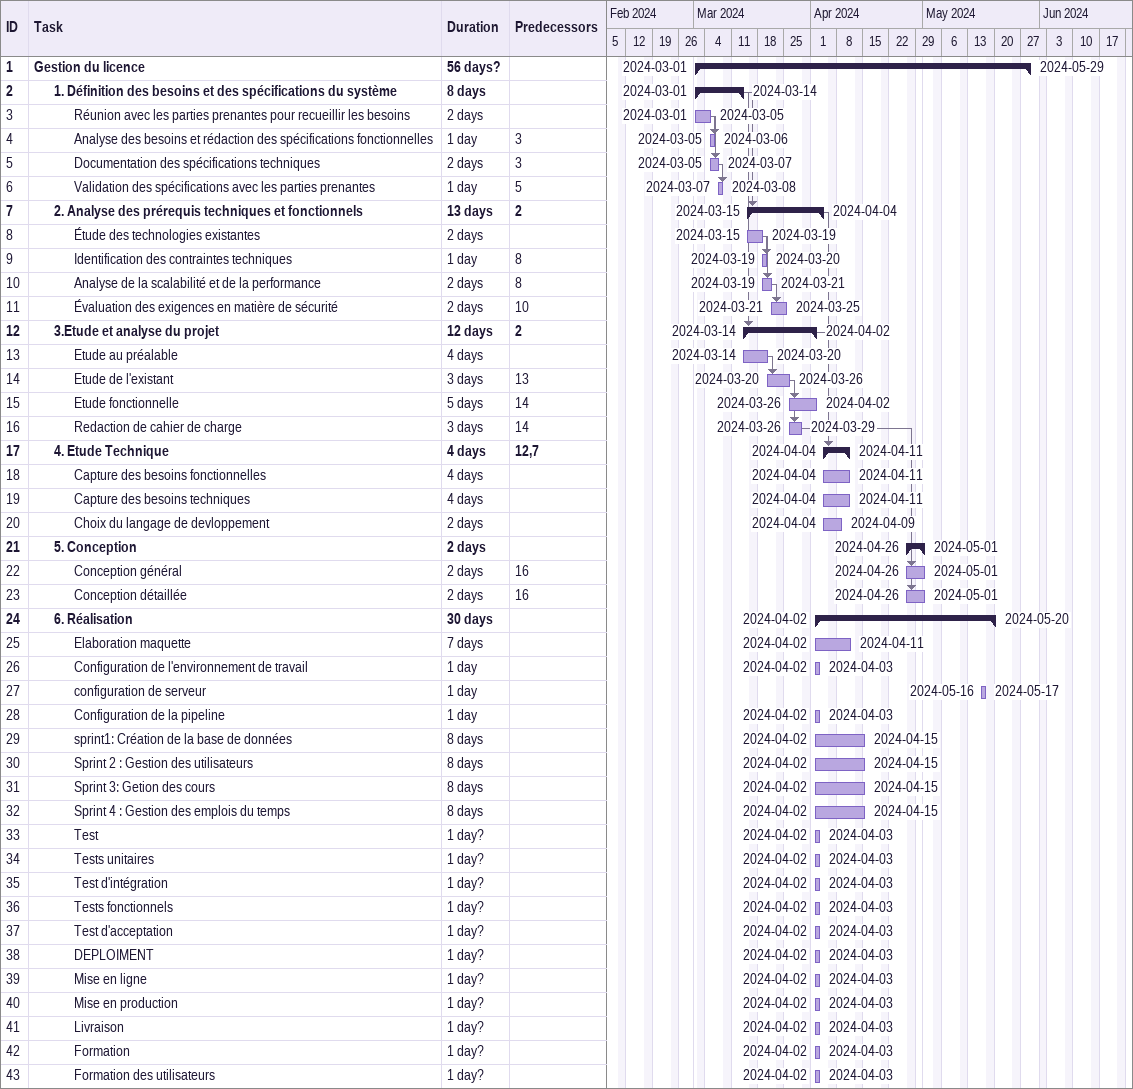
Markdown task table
| ID | Level | Task | Duration | Start | Finish | Predecessors |
|---|---|---|---|---|---|---|
| 1 | 1 | **Gestion du licence** | 56d? | 2024-03-01 | 2024-05-29 |  |
| 2 | 2 | **1. Définition des besoins et des spécifications du système** | 8d | 2024-03-01 | 2024-03-14 |  |
| 3 | 3 | Réunion avec les parties prenantes pour recueillir les besoins | 2d | 2024-03-01 | 2024-03-05 |  |
| 4 | 3 | Analyse des besoins et rédaction des spécifications fonctionnelles | 1d | 2024-03-05 | 2024-03-06 | 3 |
| 5 | 3 | Documentation des spécifications techniques | 2d | 2024-03-05 | 2024-03-07 | 3 |
| 6 | 3 | Validation des spécifications avec les parties prenantes | 1d | 2024-03-07 | 2024-03-08 | 5 |
| 7 | 2 | **2. Analyse des prérequis techniques et fonctionnels** | 13d | 2024-03-15 | 2024-04-04 | 2 |
| 8 | 3 | Étude des technologies existantes | 2d | 2024-03-15 | 2024-03-19 |  |
| 9 | 3 | Identification des contraintes techniques | 1d | 2024-03-19 | 2024-03-20 | 8 |
| 10 | 3 | Analyse de la scalabilité et de la performance | 2d | 2024-03-19 | 2024-03-21 | 8 |
| 11 | 3 | Évaluation des exigences en matière de sécurité | 2d | 2024-03-21 | 2024-03-25 | 10 |
| 12 | 2 | **3.Etude et analyse du projet** | 12d | 2024-03-14 | 2024-04-02 | 2 |
| 13 | 3 | Etude au préalable | 4d | 2024-03-14 | 2024-03-20 |  |
| 14 | 3 | Etude de l'existant | 3d | 2024-03-20 | 2024-03-26 | 13 |
| 15 | 3 | Etude fonctionnelle | 5d | 2024-03-26 | 2024-04-02 | 14 |
| 16 | 3 | Redaction de cahier de charge | 3d | 2024-03-26 | 2024-03-29 | 14 |
| 17 | 2 | **4. Etude Technique** | 4d | 2024-04-04 | 2024-04-11 | 12, 7 |
| 18 | 3 | Capture des besoins fonctionnelles | 4d | 2024-04-04 | 2024-04-11 |  |
| 19 | 3 | Capture des besoins techniques | 4d | 2024-04-04 | 2024-04-11 |  |
| 20 | 3 | Choix du langage de devloppement | 2d | 2024-04-04 | 2024-04-09 |  |
| 21 | 2 | **5. Conception** | 2d | 2024-04-26 | 2024-05-01 |  |
| 22 | 3 | Conception général | 2d | 2024-04-26 | 2024-05-01 | 16 |
| 23 | 3 | Conception détaillée | 2d | 2024-04-26 | 2024-05-01 | 16 |
| 24 | 2 | **6. Réalisation** | 30d | 2024-04-02 | 2024-05-20 |  |
| 25 | 3 | Elaboration maquette | 7d | 2024-04-02 | 2024-04-11 |  |
| 26 | 3 | Configuration de l'environnement de travail | 1d | 2024-04-02 | 2024-04-03 |  |
| 27 | 3 | configuration de serveur | 1d | 2024-05-16 | 2024-05-17 |  |
| 28 | 3 | Configuration de la pipeline | 1d | 2024-04-02 | 2024-04-03 |  |
| 29 | 3 | sprint1: Création de la base de données | 8d | 2024-04-02 | 2024-04-15 |  |
| 30 | 3 | Sprint 2 : Gestion des utilisateurs | 8d | 2024-04-02 | 2024-04-15 |  |
| 31 | 3 | Sprint 3: Getion des cours | 8d | 2024-04-02 | 2024-04-15 |  |
| 32 | 3 | Sprint 4 : Gestion des emplois du temps | 8d | 2024-04-02 | 2024-04-15 |  |
| 33 | 3 | Test | 1d? | 2024-04-02 | 2024-04-03 |  |
| 34 | 3 | Tests unitaires | 1d? | 2024-04-02 | 2024-04-03 |  |
| 35 | 3 | Test d'intégration | 1d? | 2024-04-02 | 2024-04-03 |  |
| 36 | 3 | Tests fonctionnels | 1d? | 2024-04-02 | 2024-04-03 |  |
| 37 | 3 | Test d'acceptation | 1d? | 2024-04-02 | 2024-04-03 |  |
| 38 | 3 | DEPLOIMENT | 1d? | 2024-04-02 | 2024-04-03 |  |
| 39 | 3 | Mise en ligne | 1d? | 2024-04-02 | 2024-04-03 |  |
| 40 | 3 | Mise en production | 1d? | 2024-04-02 | 2024-04-03 |  |
| 41 | 3 | Livraison | 1d? | 2024-04-02 | 2024-04-03 |  |
| 42 | 3 | Formation | 1d? | 2024-04-02 | 2024-04-03 |  |
| 43 | 3 | Formation des utilisateurs | 1d? | 2024-04-02 | 2024-04-03 |  |
